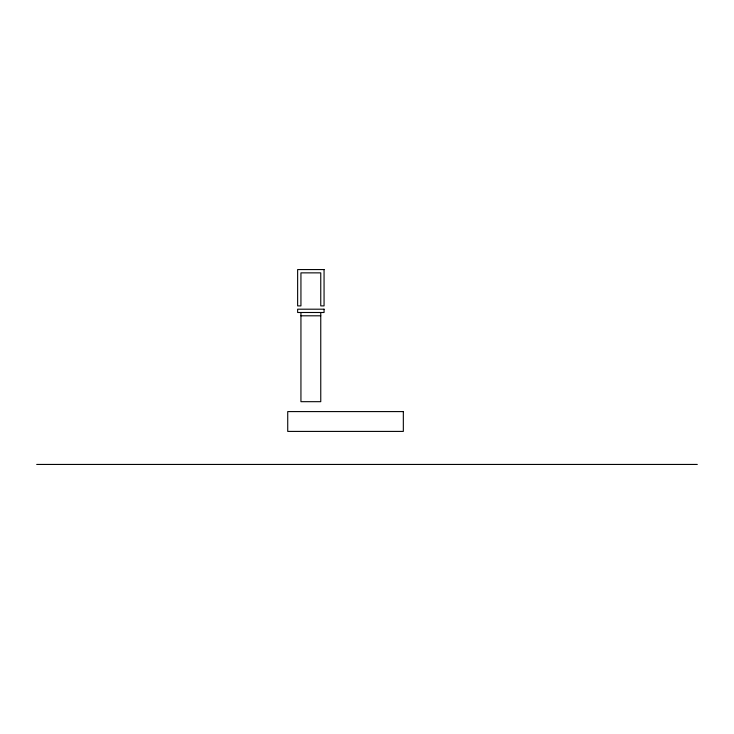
<?xml version="1.0" encoding="UTF-8"?>
<svg xmlns="http://www.w3.org/2000/svg" width="734" height="734" viewBox="0 0 734 734"><rect width="100%" height="100%" fill="white"/><g stroke="black" fill="none" stroke-linecap="round" stroke-linejoin="round"><path stroke-width="1.1" d="M300.94 315.803L320.758 315.803M36.7 464.438L697.3 464.438M320.758 312.5L320.758 401.682L300.94 401.682L300.94 312.5M324.061 269.562L297.637 269.562L297.637 305.894L300.94 305.894L300.94 272.864L320.758 272.864L320.758 305.894L324.061 305.894L324.061 269.562M324.061 309.197L297.637 309.197L297.637 312.5L324.061 312.5L324.061 309.197M403.333 411.591L287.728 411.591L287.728 431.409L403.333 431.409L403.333 411.591"/></g></svg>
